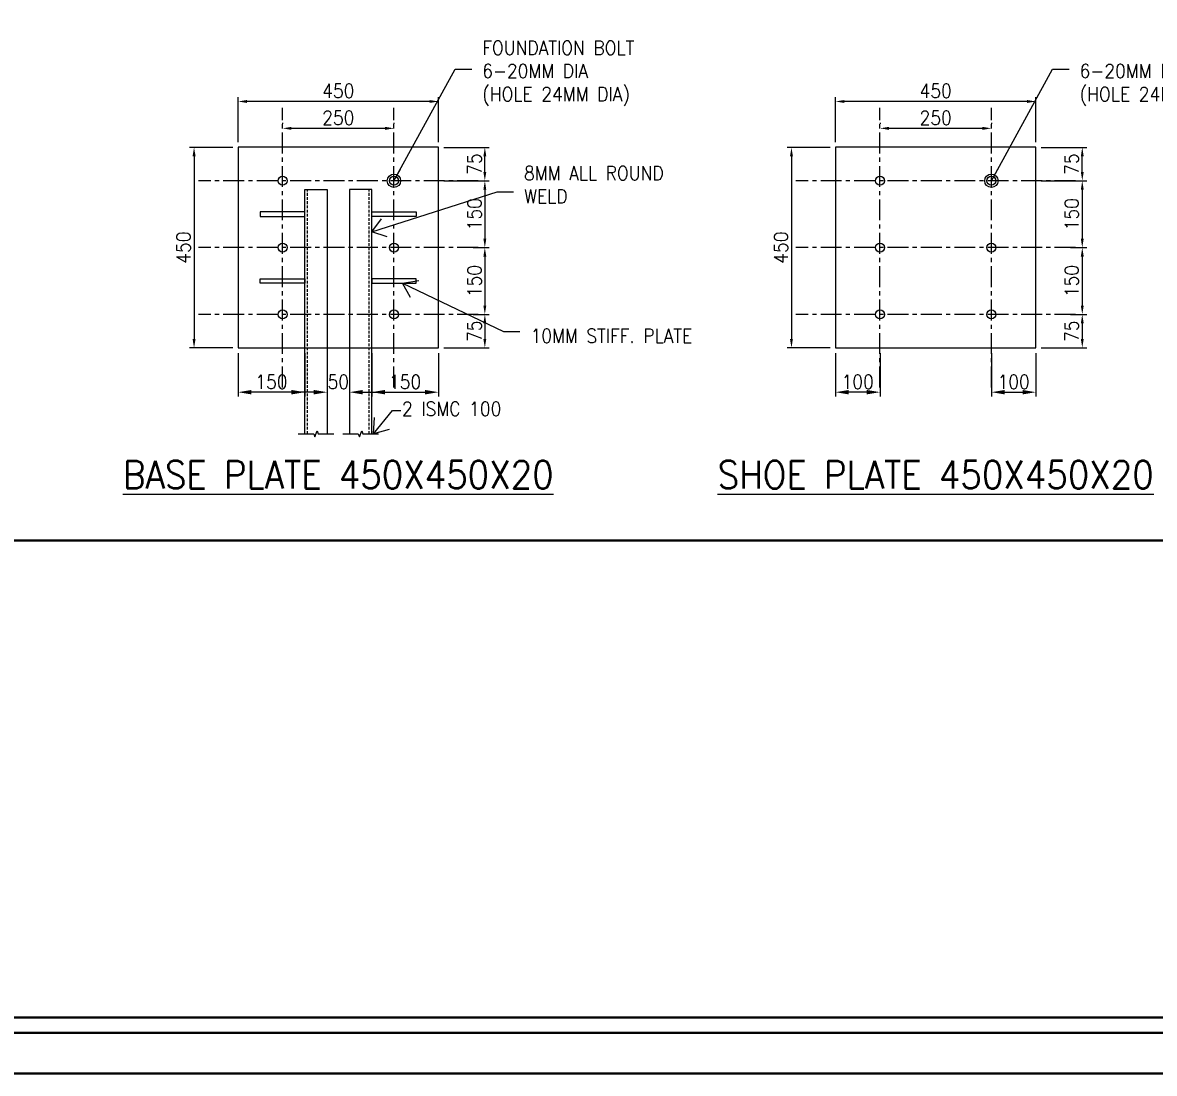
# Model space of a CAD drawing. Header units: millimetres. Extents: x 0 to 1124626, y -157535 to 82123.
# Drawn here: x 450911 to 461072, y 351 to 9784 of the extents above; entities that cross this region are included whole.
import ezdxf
from ezdxf.enums import TextEntityAlignment as Align

# ---------------------------------------------------------------- set-up
doc = ezdxf.new("R2010")
doc.units = ezdxf.units.MM
doc.header["$MEASUREMENT"] = 0
doc.linetypes.add('CENTER', pattern=[2, 1.25, -0.25, 0.25, -0.25])
doc.linetypes.add('HIDDEN', pattern=[0.375, 0.25, -0.125])
for name, color, linetype, lineweight in [('CN', 253, 'Continuous', 15), ('Dim', 6, 'Continuous', 13), ('PEDESTAL', 232, 'Continuous', 15), ('rSHEET', 2, 'Continuous', 30), ('Text', 7, 'Continuous', 15), ('TITLE TEXT', 50, 'Continuous', 18)]:
    doc.layers.add(name, color=color, linetype=linetype, lineweight=lineweight)
doc.styles.add('MtX_romans_shx', font='romans.shx')
doc.styles.add('style1', font='romans.shx', dxfattribs={"width": 0.9, "height": 300})
doc.dimstyles.new('4.0 DIM-1', dxfattribs={"dimscale": 40, "dimtxt": 125, "dimasz": 3, "dimexe": 1, "dimexo": 1.2, "dimgap": 0.8, "dimtad": 1, "dimdec": 0, "dimlfac": 0.25, "dimzin": 1, "dimdsep": 46, "dimtxsty": 'style1', "dimcen": 2, "dimclrd": 8, "dimclre": 8, "dimclrt": 7, "dimadec": 0, "dimazin": 0, "dimtfac": 1, "dimtdec": 0, "dimtofl": 0, "dimtmove": 1, "dimatfit": 3, "dimfxl": 1, "dimtolj": 1, "dimtzin": 0, "dimlwd": 9, "dimlwe": 9, "dimarcsym": 1})
doc.dimstyles.new('Copy of DIM-1', dxfattribs={"dimscale": 40, "dimtxt": 125, "dimasz": 3, "dimexe": 1, "dimexo": 1.2, "dimgap": 0.8, "dimtad": 1, "dimdec": 0, "dimzin": 1, "dimdsep": 46, "dimtxsty": 'style1', "dimcen": 2, "dimclrd": 8, "dimclre": 8, "dimclrt": 7, "dimadec": 0, "dimazin": 0, "dimtfac": 1, "dimtdec": 0, "dimtofl": 0, "dimtmove": 1, "dimatfit": 3, "dimfxl": 1, "dimtolj": 1, "dimtzin": 0, "dimlwd": 9, "dimlwe": 9, "dimarcsym": 1})

# ---------------------------------------------------------------- blocks, each defined once
blk = doc.blocks.new('*D654')
at = {"layer": 'DEFPOINTS', "color": 0, "ltscale": 20, "transparency": 16777216}
for p in [(452845, 9076), (452845, 8664), (454645, 8664)]:
    blk.add_point(p, dxfattribs=at)
at = {"layer": 'Dim', "color": 8, "lineweight": 9, "ltscale": 20, "transparency": 16777216}
for p, q in [((452845, 8712), (452845, 9116)), ((454565, 9076), (452925, 9076)), ((454645, 8712), (454645, 9116))]:
    blk.add_line(p, q, dxfattribs=at)
at = {"layer": 'Dim', "color": 8, "ltscale": 20, "transparency": 16777216}
for points in [[(452925, 9089), (452925, 9063), (452845, 9076)], [(454565, 9063), (454565, 9089), (454645, 9076)]]:
    blk.add_solid(points, dxfattribs=at)
at = {"layer": 'Dim', "color": 7, "ltscale": 20, "transparency": 16777216, "insert": (453745, 9171), "char_height": 125, "attachment_point": 5, "style": 'style1'}
blk.add_mtext('\\A1;450', dxfattribs=at)
blk = doc.blocks.new('*D655')
at = {"layer": 'DEFPOINTS', "color": 0, "ltscale": 20, "transparency": 16777216}
for p in [(453245, 8835), (454245, 8835), (454245, 8835)]:
    blk.add_point(p, dxfattribs=at)
at = {"layer": 'Dim', "color": 8, "lineweight": 9, "ltscale": 20, "transparency": 16777216}
for p, q in [((453245, 8883), (453245, 8875)), ((454245, 8883), (454245, 8875)), ((453325, 8835), (454165, 8835))]:
    blk.add_line(p, q, dxfattribs=at)
at = {"layer": 'Dim', "color": 8, "ltscale": 20, "transparency": 16777216}
for points in [[(453325, 8848), (453325, 8821), (453245, 8835)], [(454165, 8821), (454165, 8848), (454245, 8835)]]:
    blk.add_solid(points, dxfattribs=at)
at = {"layer": 'Dim', "color": 7, "ltscale": 20, "transparency": 16777216, "insert": (453745, 8929), "char_height": 125, "attachment_point": 5, "style": 'style1'}
blk.add_mtext('\\A1;250', dxfattribs=at)
blk = doc.blocks.new('*D656')
at = {"layer": 'DEFPOINTS', "color": 0, "ltscale": 20, "transparency": 16777216}
for p in [(452845, 8664), (452450, 6864), (452845, 6864)]:
    blk.add_point(p, dxfattribs=at)
at = {"layer": 'Dim', "color": 8, "lineweight": 9, "ltscale": 20, "transparency": 16777216}
for p, q in [((452797, 8664), (452410, 8664)), ((452450, 8584), (452450, 6944)), ((452797, 6864), (452410, 6864))]:
    blk.add_line(p, q, dxfattribs=at)
at = {"layer": 'Dim', "color": 8, "ltscale": 20, "transparency": 16777216}
for points in [[(452464, 8584), (452437, 8584), (452450, 8664)], [(452437, 6944), (452464, 6944), (452450, 6864)]]:
    blk.add_solid(points, dxfattribs=at)
at = {"layer": 'Dim', "color": 7, "ltscale": 20, "transparency": 16777216, "insert": (452356, 7764), "char_height": 125, "attachment_point": 5, "rotation": 90, "style": 'style1'}
blk.add_mtext('\\A1;450', dxfattribs=at)
blk = doc.blocks.new('*D657')
at = {"layer": 'DEFPOINTS', "color": 0, "ltscale": 20, "transparency": 16777216}
for p in [(452845, 6864), (453445, 6864), (452845, 6466)]:
    blk.add_point(p, dxfattribs=at)
at = {"layer": 'Dim', "color": 8, "lineweight": 9, "ltscale": 20, "transparency": 16777216}
for p, q in [((452845, 6816), (452845, 6426)), ((453445, 6816), (453445, 6426)), ((453325, 6466), (452965, 6466))]:
    blk.add_line(p, q, dxfattribs=at)
at = {"layer": 'Dim', "color": 8, "ltscale": 20, "transparency": 16777216}
for points in [[(452965, 6486), (452965, 6446), (452845, 6466)], [(453325, 6446), (453325, 6486), (453445, 6466)]]:
    blk.add_solid(points, dxfattribs=at)
at = {"layer": 'Dim', "color": 7, "ltscale": 20, "transparency": 16777216, "insert": (453145, 6560), "char_height": 125, "attachment_point": 5, "style": 'style1'}
blk.add_mtext('\\A1;150', dxfattribs=at)
blk = doc.blocks.new('*D658')
at = {"layer": 'DEFPOINTS', "color": 0, "ltscale": 20, "transparency": 16777216}
for p in [(454045, 6864), (454645, 6864), (454645, 6466)]:
    blk.add_point(p, dxfattribs=at)
at = {"layer": 'Dim', "color": 8, "lineweight": 9, "ltscale": 20, "transparency": 16777216}
for p, q in [((454045, 6816), (454045, 6426)), ((454645, 6816), (454645, 6426)), ((454165, 6466), (454525, 6466))]:
    blk.add_line(p, q, dxfattribs=at)
at = {"layer": 'Dim', "color": 8, "ltscale": 20, "transparency": 16777216}
for points in [[(454165, 6486), (454165, 6446), (454045, 6466)], [(454525, 6446), (454525, 6486), (454645, 6466)]]:
    blk.add_solid(points, dxfattribs=at)
at = {"layer": 'Dim', "color": 7, "ltscale": 20, "transparency": 16777216, "insert": (454345, 6560), "char_height": 125, "attachment_point": 5, "style": 'style1'}
blk.add_mtext('\\A1;150', dxfattribs=at)
blk = doc.blocks.new('*D659')
at = {"layer": 'DEFPOINTS', "color": 0, "ltscale": 20, "transparency": 16777216}
for p in [(455061, 8364), (454908, 7764), (455061, 7764)]:
    blk.add_point(p, dxfattribs=at)
at = {"layer": 'Dim', "color": 8, "lineweight": 9, "ltscale": 20, "transparency": 16777216}
for p, q in [((455013, 8364), (455021, 8364)), ((455061, 8284), (455061, 7844)), ((454956, 7764), (455101, 7764))]:
    blk.add_line(p, q, dxfattribs=at)
at = {"layer": 'Dim', "color": 8, "ltscale": 20, "transparency": 16777216}
for points in [[(455074, 8284), (455048, 8284), (455061, 8364)], [(455048, 7844), (455074, 7844), (455061, 7764)]]:
    blk.add_solid(points, dxfattribs=at)
at = {"layer": 'Dim', "color": 7, "ltscale": 20, "transparency": 16777216, "insert": (454967, 8064), "char_height": 125, "attachment_point": 5, "rotation": 90, "style": 'style1'}
blk.add_mtext('\\A1;150', dxfattribs=at)
blk = doc.blocks.new('*D660')
at = {"layer": 'DEFPOINTS', "color": 0, "ltscale": 20, "transparency": 16777216}
for p in [(454645, 8664), (455061, 8664), (454645, 8364)]:
    blk.add_point(p, dxfattribs=at)
at = {"layer": 'Dim', "color": 8, "lineweight": 9, "ltscale": 20, "transparency": 16777216}
for p, q in [((454693, 8664), (455101, 8664)), ((455061, 8444), (455061, 8584)), ((454693, 8364), (455101, 8364))]:
    blk.add_line(p, q, dxfattribs=at)
at = {"layer": 'Dim', "color": 8, "ltscale": 20, "transparency": 16777216}
for points in [[(455074, 8584), (455048, 8584), (455061, 8664)], [(455048, 8444), (455074, 8444), (455061, 8364)]]:
    blk.add_solid(points, dxfattribs=at)
at = {"layer": 'Dim', "color": 7, "ltscale": 20, "transparency": 16777216, "insert": (454967, 8514), "char_height": 125, "attachment_point": 5, "rotation": 90, "style": 'style1'}
blk.add_mtext('\\A1;75', dxfattribs=at)
blk = doc.blocks.new('*D661')
at = {"layer": 'DEFPOINTS', "color": 0, "ltscale": 20, "transparency": 16777216}
for p in [(455061, 7764), (454908, 7164), (455061, 7164)]:
    blk.add_point(p, dxfattribs=at)
at = {"layer": 'Dim', "color": 8, "lineweight": 9, "ltscale": 20, "transparency": 16777216}
for p, q in [((455013, 7764), (455021, 7764)), ((455061, 7684), (455061, 7244)), ((454956, 7164), (455101, 7164))]:
    blk.add_line(p, q, dxfattribs=at)
at = {"layer": 'Dim', "color": 8, "ltscale": 20, "transparency": 16777216}
for points in [[(455074, 7684), (455048, 7684), (455061, 7764)], [(455048, 7244), (455074, 7244), (455061, 7164)]]:
    blk.add_solid(points, dxfattribs=at)
at = {"layer": 'Dim', "color": 7, "ltscale": 20, "transparency": 16777216, "insert": (454967, 7464), "char_height": 125, "attachment_point": 5, "rotation": 90, "style": 'style1'}
blk.add_mtext('\\A1;150', dxfattribs=at)
blk = doc.blocks.new('*D662')
at = {"layer": 'DEFPOINTS', "color": 0, "ltscale": 20, "transparency": 16777216}
for p in [(455061, 7164), (454645, 6864), (455061, 6864)]:
    blk.add_point(p, dxfattribs=at)
at = {"layer": 'Dim', "color": 8, "lineweight": 9, "ltscale": 20, "transparency": 16777216}
for p, q in [((455013, 7164), (455021, 7164)), ((455061, 7084), (455061, 6944)), ((454693, 6864), (455101, 6864))]:
    blk.add_line(p, q, dxfattribs=at)
at = {"layer": 'Dim', "color": 8, "ltscale": 20, "transparency": 16777216}
for points in [[(455074, 7084), (455048, 7084), (455061, 7164)], [(455048, 6944), (455074, 6944), (455061, 6864)]]:
    blk.add_solid(points, dxfattribs=at)
at = {"layer": 'Dim', "color": 7, "ltscale": 20, "transparency": 16777216, "insert": (454967, 7014), "char_height": 125, "attachment_point": 5, "rotation": 90, "style": 'style1'}
blk.add_mtext('\\A1;75', dxfattribs=at)
blk = doc.blocks.new('*D663')
at = {"layer": 'DEFPOINTS', "color": 0, "ltscale": 20, "transparency": 16777216}
for p in [(453645, 6864), (453845, 6864), (453845, 6466)]:
    blk.add_point(p, dxfattribs=at)
at = {"layer": 'Dim', "color": 8, "lineweight": 9, "ltscale": 20, "transparency": 16777216}
for p, q in [((453645, 6816), (453645, 6426)), ((453845, 6816), (453845, 6426)), ((453525, 6466), (453405, 6466)), ((453965, 6466), (454085, 6466))]:
    blk.add_line(p, q, dxfattribs=at)
at = {"layer": 'Dim', "color": 8, "ltscale": 20, "transparency": 16777216}
for points in [[(453525, 6446), (453525, 6486), (453645, 6466)], [(453965, 6486), (453965, 6446), (453845, 6466)]]:
    blk.add_solid(points, dxfattribs=at)
at = {"layer": 'Dim', "color": 7, "ltscale": 20, "transparency": 16777216, "insert": (453745, 6560), "char_height": 125, "attachment_point": 5, "style": 'style1'}
blk.add_mtext('\\A1;50', dxfattribs=at)
blk = doc.blocks.new('*D664')
at = {"layer": 'DEFPOINTS', "color": 0, "ltscale": 20, "transparency": 16777216}
for p in [(458209, 9076), (458209, 8664), (460009, 8664)]:
    blk.add_point(p, dxfattribs=at)
at = {"layer": 'Dim', "color": 8, "lineweight": 9, "ltscale": 20, "transparency": 16777216}
for p, q in [((458209, 8712), (458209, 9116)), ((459929, 9076), (458289, 9076)), ((460009, 8712), (460009, 9116))]:
    blk.add_line(p, q, dxfattribs=at)
at = {"layer": 'Dim', "color": 8, "ltscale": 20, "transparency": 16777216}
for points in [[(458289, 9089), (458289, 9063), (458209, 9076)], [(459929, 9063), (459929, 9089), (460009, 9076)]]:
    blk.add_solid(points, dxfattribs=at)
at = {"layer": 'Dim', "color": 7, "ltscale": 20, "transparency": 16777216, "insert": (459109, 9171), "char_height": 125, "attachment_point": 5, "style": 'style1'}
blk.add_mtext('\\A1;450', dxfattribs=at)
blk = doc.blocks.new('*D665')
at = {"layer": 'DEFPOINTS', "color": 0, "ltscale": 20, "transparency": 16777216}
for p in [(458609, 8835), (459609, 8835), (459609, 8835)]:
    blk.add_point(p, dxfattribs=at)
at = {"layer": 'Dim', "color": 8, "lineweight": 9, "ltscale": 20, "transparency": 16777216}
for p, q in [((458609, 8883), (458609, 8875)), ((459609, 8883), (459609, 8875)), ((458689, 8835), (459529, 8835))]:
    blk.add_line(p, q, dxfattribs=at)
at = {"layer": 'Dim', "color": 8, "ltscale": 20, "transparency": 16777216}
for points in [[(458689, 8848), (458689, 8821), (458609, 8835)], [(459529, 8821), (459529, 8848), (459609, 8835)]]:
    blk.add_solid(points, dxfattribs=at)
at = {"layer": 'Dim', "color": 7, "ltscale": 20, "transparency": 16777216, "insert": (459109, 8929), "char_height": 125, "attachment_point": 5, "style": 'style1'}
blk.add_mtext('\\A1;250', dxfattribs=at)
blk = doc.blocks.new('*D666')
at = {"layer": 'DEFPOINTS', "color": 0, "ltscale": 20, "transparency": 16777216}
for p in [(458209, 8664), (457814, 6864), (458209, 6864)]:
    blk.add_point(p, dxfattribs=at)
at = {"layer": 'Dim', "color": 8, "lineweight": 9, "ltscale": 20, "transparency": 16777216}
for p, q in [((458161, 8664), (457774, 8664)), ((457814, 8584), (457814, 6944)), ((458161, 6864), (457774, 6864))]:
    blk.add_line(p, q, dxfattribs=at)
at = {"layer": 'Dim', "color": 8, "ltscale": 20, "transparency": 16777216}
for points in [[(457827, 8584), (457801, 8584), (457814, 8664)], [(457801, 6944), (457827, 6944), (457814, 6864)]]:
    blk.add_solid(points, dxfattribs=at)
at = {"layer": 'Dim', "color": 7, "ltscale": 20, "transparency": 16777216, "insert": (457720, 7764), "char_height": 125, "attachment_point": 5, "rotation": 90, "style": 'style1'}
blk.add_mtext('\\A1;450', dxfattribs=at)
blk = doc.blocks.new('*D667')
at = {"layer": 'DEFPOINTS', "color": 0, "ltscale": 20, "transparency": 16777216}
for p in [(460425, 8364), (460272, 7764), (460425, 7764)]:
    blk.add_point(p, dxfattribs=at)
at = {"layer": 'Dim', "color": 8, "lineweight": 9, "ltscale": 20, "transparency": 16777216}
for p, q in [((460377, 8364), (460385, 8364)), ((460425, 8284), (460425, 7844)), ((460320, 7764), (460465, 7764))]:
    blk.add_line(p, q, dxfattribs=at)
at = {"layer": 'Dim', "color": 8, "ltscale": 20, "transparency": 16777216}
for points in [[(460438, 8284), (460412, 8284), (460425, 8364)], [(460412, 7844), (460438, 7844), (460425, 7764)]]:
    blk.add_solid(points, dxfattribs=at)
at = {"layer": 'Dim', "color": 7, "ltscale": 20, "transparency": 16777216, "insert": (460330, 8064), "char_height": 125, "attachment_point": 5, "rotation": 90, "style": 'style1'}
blk.add_mtext('\\A1;150', dxfattribs=at)
blk = doc.blocks.new('*D668')
at = {"layer": 'DEFPOINTS', "color": 0, "ltscale": 20, "transparency": 16777216}
for p in [(460009, 8664), (460425, 8664), (460009, 8364)]:
    blk.add_point(p, dxfattribs=at)
at = {"layer": 'Dim', "color": 8, "lineweight": 9, "ltscale": 20, "transparency": 16777216}
for p, q in [((460057, 8664), (460465, 8664)), ((460425, 8444), (460425, 8584)), ((460057, 8364), (460465, 8364))]:
    blk.add_line(p, q, dxfattribs=at)
at = {"layer": 'Dim', "color": 8, "ltscale": 20, "transparency": 16777216}
for points in [[(460438, 8584), (460412, 8584), (460425, 8664)], [(460412, 8444), (460438, 8444), (460425, 8364)]]:
    blk.add_solid(points, dxfattribs=at)
at = {"layer": 'Dim', "color": 7, "ltscale": 20, "transparency": 16777216, "insert": (460330, 8514), "char_height": 125, "attachment_point": 5, "rotation": 90, "style": 'style1'}
blk.add_mtext('\\A1;75', dxfattribs=at)
blk = doc.blocks.new('*D669')
at = {"layer": 'DEFPOINTS', "color": 0, "ltscale": 20, "transparency": 16777216}
for p in [(460425, 7764), (460272, 7164), (460425, 7164)]:
    blk.add_point(p, dxfattribs=at)
at = {"layer": 'Dim', "color": 8, "lineweight": 9, "ltscale": 20, "transparency": 16777216}
for p, q in [((460377, 7764), (460385, 7764)), ((460425, 7684), (460425, 7244)), ((460320, 7164), (460465, 7164))]:
    blk.add_line(p, q, dxfattribs=at)
at = {"layer": 'Dim', "color": 8, "ltscale": 20, "transparency": 16777216}
for points in [[(460438, 7684), (460412, 7684), (460425, 7764)], [(460412, 7244), (460438, 7244), (460425, 7164)]]:
    blk.add_solid(points, dxfattribs=at)
at = {"layer": 'Dim', "color": 7, "ltscale": 20, "transparency": 16777216, "insert": (460330, 7464), "char_height": 125, "attachment_point": 5, "rotation": 90, "style": 'style1'}
blk.add_mtext('\\A1;150', dxfattribs=at)
blk = doc.blocks.new('*D670')
at = {"layer": 'DEFPOINTS', "color": 0, "ltscale": 20, "transparency": 16777216}
for p in [(460425, 7164), (460009, 6864), (460425, 6864)]:
    blk.add_point(p, dxfattribs=at)
at = {"layer": 'Dim', "color": 8, "lineweight": 9, "ltscale": 20, "transparency": 16777216}
for p, q in [((460377, 7164), (460385, 7164)), ((460425, 7084), (460425, 6944)), ((460057, 6864), (460465, 6864))]:
    blk.add_line(p, q, dxfattribs=at)
at = {"layer": 'Dim', "color": 8, "ltscale": 20, "transparency": 16777216}
for points in [[(460438, 7084), (460412, 7084), (460425, 7164)], [(460412, 6944), (460438, 6944), (460425, 6864)]]:
    blk.add_solid(points, dxfattribs=at)
at = {"layer": 'Dim', "color": 7, "ltscale": 20, "transparency": 16777216, "insert": (460330, 7014), "char_height": 125, "attachment_point": 5, "rotation": 90, "style": 'style1'}
blk.add_mtext('\\A1;75', dxfattribs=at)
blk = doc.blocks.new('*D671')
at = {"layer": 'DEFPOINTS', "color": 0, "ltscale": 20, "transparency": 16777216}
for p in [(458209, 6864), (458609, 6864), (458209, 6466)]:
    blk.add_point(p, dxfattribs=at)
at = {"layer": 'Dim', "color": 8, "lineweight": 9, "ltscale": 20, "transparency": 16777216}
for p, q in [((458209, 6816), (458209, 6426)), ((458609, 6816), (458609, 6426)), ((458489, 6466), (458329, 6466))]:
    blk.add_line(p, q, dxfattribs=at)
at = {"layer": 'Dim', "color": 8, "ltscale": 20, "transparency": 16777216}
for points in [[(458329, 6486), (458329, 6446), (458209, 6466)], [(458489, 6446), (458489, 6486), (458609, 6466)]]:
    blk.add_solid(points, dxfattribs=at)
at = {"layer": 'Dim', "color": 7, "ltscale": 20, "transparency": 16777216, "insert": (458409, 6560), "char_height": 125, "attachment_point": 5, "style": 'style1'}
blk.add_mtext('\\A1;100', dxfattribs=at)
blk = doc.blocks.new('*D672')
at = {"layer": 'DEFPOINTS', "color": 0, "ltscale": 20, "transparency": 16777216}
for p in [(459609, 6864), (460009, 6864), (460009, 6466)]:
    blk.add_point(p, dxfattribs=at)
at = {"layer": 'Dim', "color": 8, "lineweight": 9, "ltscale": 20, "transparency": 16777216}
for p, q in [((459609, 6816), (459609, 6426)), ((460009, 6816), (460009, 6426)), ((459729, 6466), (459889, 6466))]:
    blk.add_line(p, q, dxfattribs=at)
at = {"layer": 'Dim', "color": 8, "ltscale": 20, "transparency": 16777216}
for points in [[(459729, 6486), (459729, 6446), (459609, 6466)], [(459889, 6446), (459889, 6486), (460009, 6466)]]:
    blk.add_solid(points, dxfattribs=at)
at = {"layer": 'Dim', "color": 7, "ltscale": 20, "transparency": 16777216, "insert": (459809, 6560), "char_height": 125, "attachment_point": 5, "style": 'style1'}
blk.add_mtext('\\A1;100', dxfattribs=at)

msp = doc.modelspace()

# ---------------------------------------------------------------- linework, layer by layer
at = {"layer": 'CN', "color": 252, "linetype": 'CENTER', "ltscale": 150, "true_color": 0x939598}
for p, q in [((453245.0912, 6509.1792), (453245.0912, 9019.5049)), ((454245.0912, 6509.1792), (454245.0912, 9019.5049)), ((458608.8721, 6509.1792), (458608.8721, 9019.5049)), ((459608.8721, 6509.1792), (459608.8721, 9019.5049)), ((455000.2541, 8364.3421), (452489.9283, 8364.3421)), ((460364.035, 8364.3421), (457853.7092, 8364.3421)), ((455000.2541, 7764.3421), (452489.9283, 7764.3421)), ((460364.035, 7764.3421), (457853.7092, 7764.3421)), ((455000.2541, 7164.3421), (452489.9283, 7164.3421)), ((460364.035, 7164.3421), (457853.7092, 7164.3421))]:
    msp.add_line(p, q, dxfattribs=at)
at = {"layer": 'Dim', "ltscale": 20}
for points in [[(454645.0912, 8664.3421), (452845.0912, 8664.3421), (452845.0912, 6864.3421), (454645.0912, 6864.3421)], [(460008.8721, 8664.3421), (458208.8721, 8664.3421), (458208.8721, 6864.3421), (460008.8721, 6864.3421)]]:
    msp.add_lwpolyline(points, close=True, dxfattribs=at)
for centre in [(453245.0912, 8364.3421), (454245.0912, 8364.3421), (458608.8721, 8364.3421), (459608.8721, 8364.3421), (453245.0912, 7764.3421), (454245.0912, 7764.3421), (458608.8721, 7764.3421), (459608.8721, 7764.3421), (453245.0912, 7164.3421), (454245.0912, 7164.3421), (458608.8721, 7164.3421), (459608.8721, 7164.3421)]:
    msp.add_circle(centre, 40, dxfattribs=at)
at = {"layer": 'PEDESTAL', "ltscale": 20}
for p, q in [((453445.0912, 6092.1299), (453445.0912, 8284.3421)), ((453445.0912, 8284.3421), (453645.0912, 8284.3421)), ((453645.0912, 8284.3421), (453645.0912, 6092.1299)), ((454045.0912, 8284.3421), (453845.0912, 8284.3421)), ((453845.0912, 8284.3421), (453845.0912, 6092.1299)), ((454045.0912, 6092.1299), (454045.0912, 8284.3421)), ((453385.1495, 6092.1299), (453525.0912, 6092.1299)), ((453565.0912, 6092.1299), (453705.0329, 6092.1299)), ((453785.1495, 6092.1299), (453925.0912, 6092.1299)), ((453965.0912, 6092.1299), (454105.0329, 6092.1299))]:
    msp.add_line(p, q, dxfattribs=at)
at = {"layer": 'PEDESTAL', "linetype": 'HIDDEN', "ltscale": 100}
for p, q in [((453467.8912, 6092.1299), (453467.8912, 8284.3421)), ((454022.2912, 6092.1299), (454022.2912, 8284.3421))]:
    msp.add_line(p, q, dxfattribs=at)
at = {"layer": 'PEDESTAL', "ltscale": 20}
for points in [[(453045.0912, 8044.3421), (453445.0912, 8044.3421), (453445.0912, 8084.3421), (453045.0912, 8084.3421)], [(454445.0912, 8044.3421), (454045.0912, 8044.3421), (454045.0912, 8084.3421), (454445.0912, 8084.3421)], [(453045.0912, 7484.3421), (453445.0912, 7484.3421), (453445.0912, 7444.3421), (453045.0912, 7444.3421)], [(454445.0912, 7484.3421), (454045.0912, 7484.3421), (454045.0912, 7444.3421), (454445.0912, 7444.3421)]]:
    msp.add_lwpolyline(points, close=True, dxfattribs=at)
for points in [[(453525.0912, 6092.1299), (453535.0912, 6064.6551), (453555.0912, 6119.6046), (453565.0912, 6092.1299)], [(453925.0912, 6092.1299), (453935.0912, 6064.6551), (453955.0912, 6119.6046), (453965.0912, 6092.1299)]]:
    msp.add_lwpolyline(points, dxfattribs=at)
at = {"layer": 'rSHEET'}
msp.add_lwpolyline([(436267.8926, 350.5576), (474688.0635, 350.5576), (474688.0635, 27516.3626), (436267.8926, 27516.3626)], close=True, dxfattribs=at)
for points in [[(436908.2288, 715.7779), (474047.7273, 715.7779, 0.4142135624), (474322.1571, 990.2077), (474322.1571, 26876.7125, 0.4142135624), (474047.7273, 27151.1423), (436908.2288, 27151.1423, 0.4142135624), (436633.799, 26876.7125), (436633.799, 990.2077, 0.4142135624)], [(436856.0625, 5133.907), (469133.4498, 5133.907), (469133.4498, 1284.1115, -0.4142135624), (468702.2616, 852.9233), (437287.2507, 852.9233, -0.4142135624), (436856.0625, 1284.1115)]]:
    msp.add_lwpolyline(points, format="xyb", close=True, dxfattribs=at)

# ---------------------------------------------------------------- texts
at = {"layer": 'Text', "ltscale": 20, "char_height": 125, "width": 1577.336222, "attachment_point": 7, "style": 'style1'}
for s, insert in [('\\pxql;FOUNDATION BOLT\\P6-20MM DIA\\P(HOLE 24MM DIA)', (455037.583, 9037.287)), ('\\pxql;6-20MM DIA\\P(HOLE 24MM DIA)', (460401.3639, 9037.287)), ('8MM ALL ROUND WELD', (455412.8544, 8162.0972)), ('10MM STIFF. PLATE', (455470.9018, 6909.7244)), ('2 ISMC 100', (454316.8004, 6254.2747))]:
    msp.add_mtext(s, dxfattribs=dict(at, insert=insert))
at = {"layer": 'TITLE TEXT', "ltscale": 20, "style": 'MtX_romans_shx', "width": 0.9}
for s, p in [('%%UBASE PLATE 450X450X20', (453745.0912, 5725.1462)), ('%%USHOE PLATE 450X450X20', (459108.8721, 5725.1462))]:
    msp.add_text(s, height=250, dxfattribs=at).set_placement(p, align=Align.MIDDLE_CENTER)

# ---------------------------------------------------------------- dimensions: what is measured, and where the dimension line sits
at = {"layer": 'Dim', "ltscale": 20}
for base, p1, p2, picture, middle in [((452845.0912, 9076.1177), (454645.0912, 8664.3421), (452845.0912, 8664.3421), '*D654', (453745.0912, 9170.6177)), ((458208.8721, 9076.1177), (460008.8721, 8664.3421), (458208.8721, 8664.3421), '*D664', (459108.8721, 9170.6177)), ((454245.0912, 8834.7571), (453245.0912, 8834.7571), (454245.0912, 8834.7571), '*D655', (453745.0912, 8929.2571)), ((459608.8721, 8834.7571), (458608.8721, 8834.7571), (459608.8721, 8834.7571), '*D665', (459108.8721, 8929.2571))]:
    dim = msp.add_linear_dim(base=base, p1=p1, p2=p2, dimstyle='4.0 DIM-1', override={"dimasz": 2}, dxfattribs=at)
    dim.commit()
    dim.dimension.update_dxf_attribs({"geometry": picture, "text_midpoint": middle})
for base, p1, p2, angle, override, picture, middle in [((452450.3111, 6864.3421), (452845.0912, 8664.3421), (452845.0912, 6864.3421), 90, {"dimasz": 2}, '*D656', (452355.8111, 7764.3421)), ((455061.1244, 8664.3421), (454645.0912, 8364.3421), (454645.0912, 8664.3421), 90, {"dimasz": 2}, '*D660', (454966.6244, 8514.3421)), ((457814.0921, 6864.3421), (458208.8721, 8664.3421), (458208.8721, 6864.3421), 90, {"dimasz": 2}, '*D666', (457719.5921, 7764.3421)), ((460424.9054, 8664.3421), (460008.8721, 8364.3421), (460008.8721, 8664.3421), 90, {"dimasz": 2}, '*D668', (460330.4054, 8514.3421)), ((455061.1244, 7764.3421), (455061.1244, 8364.3421), (454908.008, 7764.3421), 90, {"dimasz": 2}, '*D659', (454966.6244, 8064.3421)), ((460424.9054, 7764.3421), (460424.9054, 8364.3421), (460271.789, 7764.3421), 90, {"dimasz": 2}, '*D667', (460330.4054, 8064.3421)), ((455061.1244, 7164.3421), (455061.1244, 7764.3421), (454908.008, 7164.3421), 90, {"dimasz": 2}, '*D661', (454966.6244, 7464.3421)), ((460424.9054, 7164.3421), (460424.9054, 7764.3421), (460271.789, 7164.3421), 90, {"dimasz": 2}, '*D669', (460330.4054, 7464.3421)), ((455061.1244, 6864.3421), (455061.1244, 7164.3421), (454645.0912, 6864.3421), 90, {"dimasz": 2}, '*D662', (454966.6244, 7014.3421)), ((460424.9054, 6864.3421), (460424.9054, 7164.3421), (460008.8721, 6864.3421), 90, {"dimasz": 2}, '*D670', (460330.4054, 7014.3421)), ((460008.8721, 6465.5006), (459608.8721, 6864.3421), (460008.8721, 6864.3421), 180, {"dimtxsty": 'style1'}, '*D672', (459808.8721, 6560.0006))]:
    dim = msp.add_linear_dim(base=base, p1=p1, p2=p2, angle=angle, dimstyle='4.0 DIM-1', override=override, dxfattribs=at)
    dim.commit()
    dim.dimension.update_dxf_attribs({"geometry": picture, "text_midpoint": middle})
for base, p1, p2, picture, middle in [((452845.0912, 6465.5006), (453445.0912, 6864.3421), (452845.0912, 6864.3421), '*D657', (453145.0912, 6560.0006)), ((458208.8721, 6465.5006), (458608.8721, 6864.3421), (458208.8721, 6864.3421), '*D671', (458408.8721, 6560.0006))]:
    dim = msp.add_linear_dim(base=base, p1=p1, p2=p2, dimstyle='4.0 DIM-1', dxfattribs=at)
    dim.commit()
    dim.dimension.update_dxf_attribs({"geometry": picture, "text_midpoint": middle})
dim = msp.add_linear_dim(base=(453845.0912, 6465.5006), p1=(453645.0912, 6864.3421), p2=(453845.0912, 6864.3421), dimstyle='4.0 DIM-1', dxfattribs=at)
dim.commit()
dim.dimension.update_dxf_attribs({"geometry": '*D663', "text_midpoint": (453745.0912, 6465.5006), "dimtype": 160})
dim = msp.add_linear_dim(base=(454645.0912, 6465.5006), p1=(454045.0912, 6864.3421), p2=(454645.0912, 6864.3421), angle=180, dimstyle='4.0 DIM-1', dxfattribs=at)
dim.commit()
dim.dimension.update_dxf_attribs({"geometry": '*D658', "text_midpoint": (454345.0912, 6560.0006)})

# ---------------------------------------------------------------- leaders
for points, override in [([(454245.0912, 8364.3421), (454795.113, 9367.2778), (454943.2534, 9367.2778)], {"dimtxt": 125, "dimasz": 3, "dimgap": 0.8, "dimtad": 0, "dimldrblk": 'Origin'}), ([(459608.8721, 8364.3421), (460158.8939, 9367.2778), (460307.0343, 9367.2778)], {"dimtxt": 125, "dimasz": 3, "dimgap": 0.8, "dimtad": 0, "dimldrblk": 'Origin'}), ([(454045.0912, 7904.2819), (455170.3845, 8263.9798), (455318.5248, 8263.9798)], {"dimtxt": 125, "dimasz": 3, "dimgap": 0.8, "dimtad": 0, "dimldrblk": 'Open90'}), ([(454322.1262, 7444.3421), (455228.4319, 7011.6069), (455376.5722, 7011.6069)], {"dimtxt": 125, "dimasz": 3, "dimgap": 0.8, "dimtad": 0, "dimldrblk": 'Open90'}), ([(454060.1813, 6092.1299), (454232.3554, 6303.0609), (454306.4216, 6303.0609)], {"dimtxt": 125, "dimasz": 3, "dimgap": 0.8, "dimtad": 0, "dimldrblk": 'Open90'})]:
    msp.add_leader(points, dimstyle='Copy of DIM-1', override=override, dxfattribs=at)

doc.saveas('drawing.dxf')
